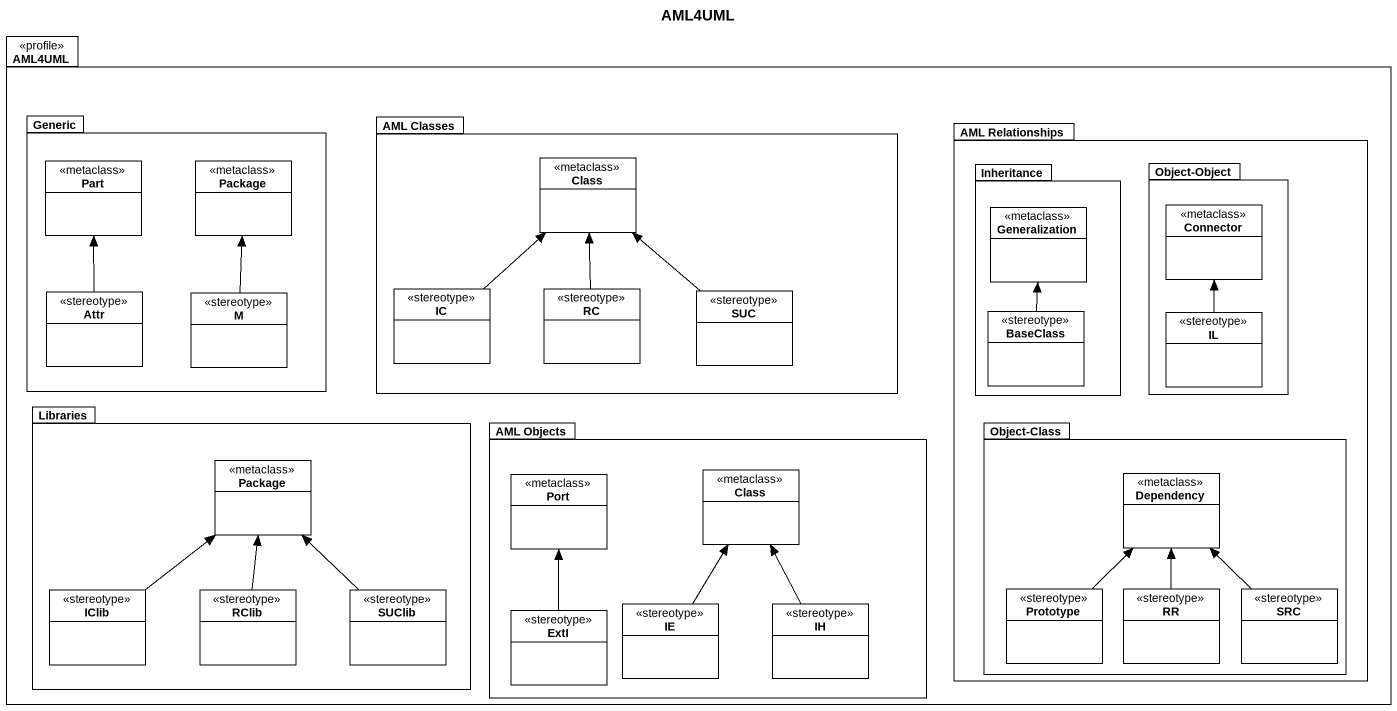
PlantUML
@startuml
title AML4UML
hide circle
hide empty members
package AML4UML <<profile>> {
  package Generic {
    class Part <<metaclass>>
    class "Package" as Package_ <<metaclass>>
    class Attr <<stereotype>>
    class M <<stereotype>>
  }
  package "AML Classes" as AML_Classes {
    class "Class" as Class_ <<metaclass>>
    class IC <<stereotype>>
    class RC <<stereotype>>
    class SUC <<stereotype>>
  }
  package "AML Relationships" as AML_Relationships {
    package Inheritance {
      class Generalization <<metaclass>>
      class BaseClass <<stereotype>>
    }
    package "Object-Object" as Object_Object {
      class Connector <<metaclass>>
      class IL <<stereotype>>
    }
    package "Object-Class" as Object_Class {
      class Dependency <<metaclass>>
      class Prototype <<stereotype>>
      class RR <<stereotype>>
      class SRC <<stereotype>>
    }
  }
  package Libraries {
    class "Package" as Package__2 <<metaclass>>
    class IClib <<stereotype>>
    class RClib <<stereotype>>
    class SUClib <<stereotype>>
  }
  package "AML Objects" as AML_Objects {
    class "Port" as Port_ <<metaclass>>
    class "Class" as Class__2 <<metaclass>>
    class ExtI <<stereotype>>
    class IE <<stereotype>>
    class IH <<stereotype>> #FFFFFF
  }
}
Attr -up-> Part
M -up-> Package_
IC -up-> Class_
RC -up-> Class_
SUC -up-> Class_
BaseClass -up-> Generalization
IL -up-> Connector
IClib -up-> Package__2
RClib -up-> Package__2
SUClib -up-> Package__2
Prototype -up-> Dependency
RR -up-> Dependency
SRC -up-> Dependency
ExtI -up-> Port_
IE -up-> Class__2
IH -up-> Class__2
@enduml
